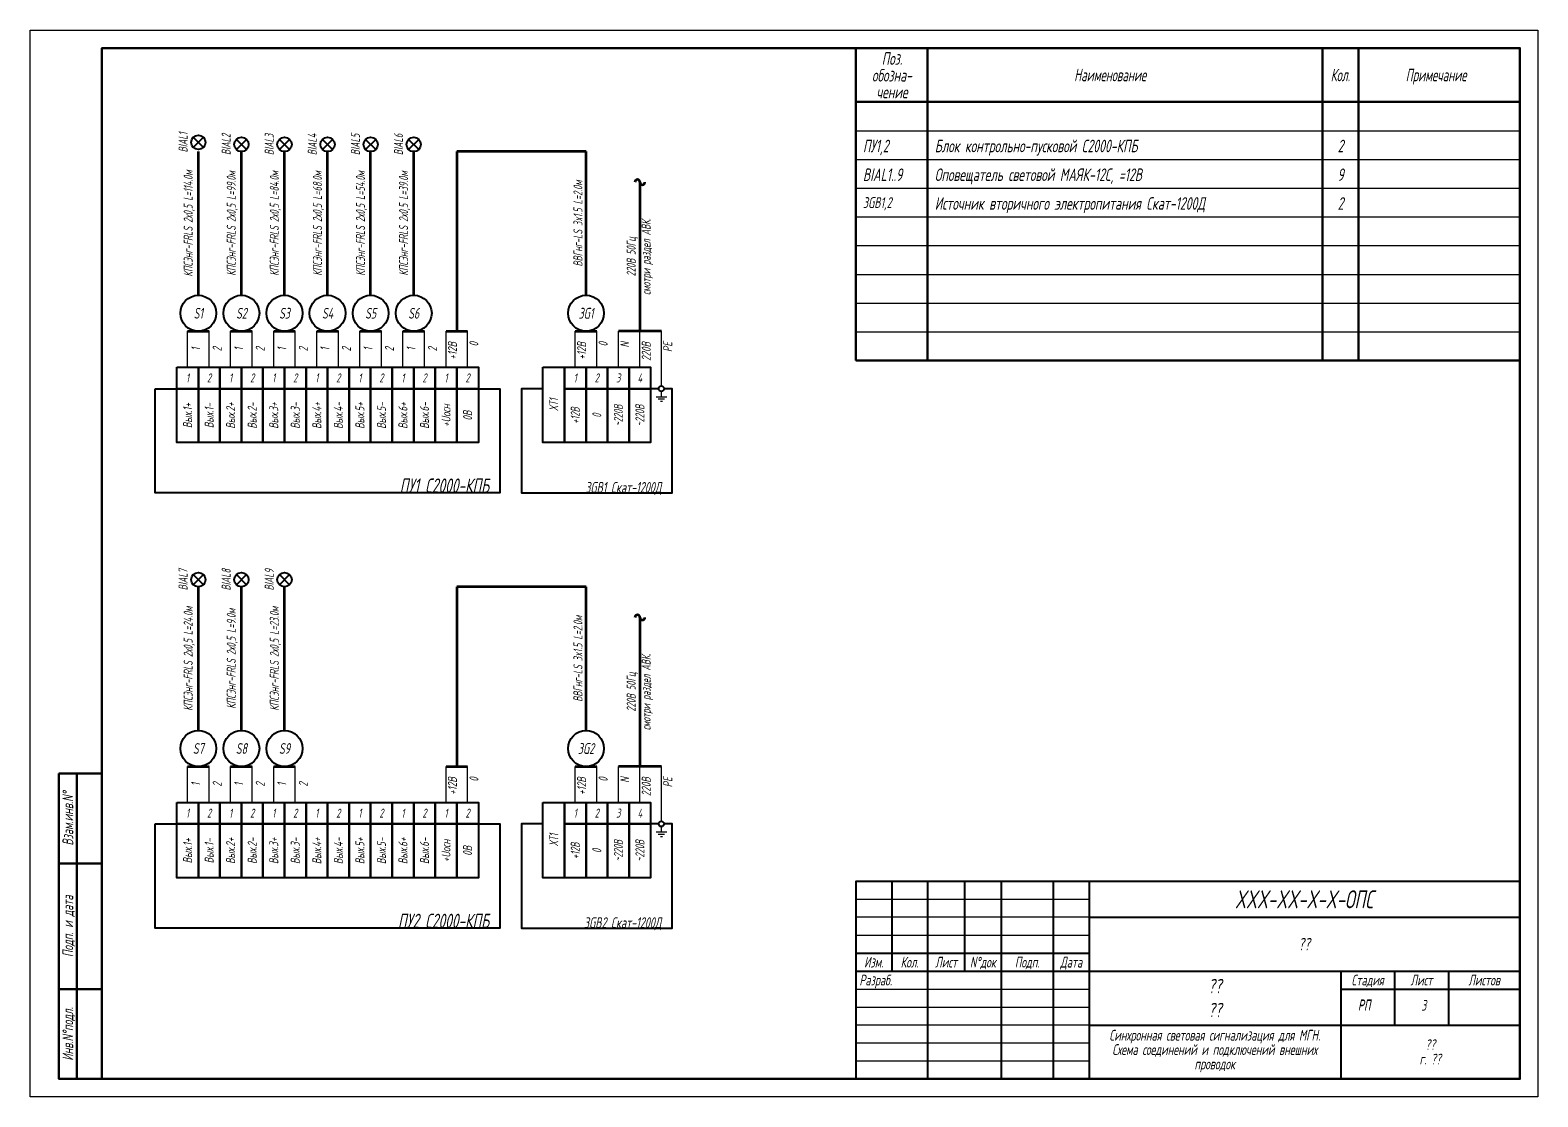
# Model space of a CAD drawing. Extents: x 0 to 1720, y -2086 to 3873.
# Drawn here: x 0 to 420, y 2980 to 3277 of the extents above; entities that cross this region are included whole.
import ezdxf
from ezdxf.enums import TextEntityAlignment as Align

# ---------------------------------------------------------------- set-up
doc = ezdxf.new("R2010")
doc.units = 0
for name, color, linetype, lineweight in [('EL_DEVICE', 1, 'Continuous', 40), ('EL_KABLE', 9, 'Continuous', 60), ('TABLE', 7, 'Continuous', 50)]:
    doc.layers.add(name, color=color, linetype=linetype, lineweight=lineweight)
for name, color, linetype in [('EL_WIRES', 3, 'Continuous'), ('FORMAT', 134, 'Continuous'), ('TEXT', 4, 'Continuous'), ('WINOSKA', 251, 'Continuous')]:
    doc.layers.add(name, color=color, linetype=linetype)
doc.styles.add('R2_5', font='romant.shx', dxfattribs={"width": 0.65, "oblique": 12, "height": 2.5})

# ---------------------------------------------------------------- blocks, each defined once
blk = doc.blocks.new('CABLE_MARK')
at = {"layer": 'EL_DEVICE'}
blk.add_circle((0, 5), 5, dxfattribs=at)
at = {"layer": 'EL_KABLE'}
blk.add_line((0, 10), (0, 50), dxfattribs=at)
blk = doc.blocks.new('PS_BIAL')
at = {"layer": 'EL_DEVICE'}
for p, q in [((-1.41, 1.41), (1.41, -1.41)), ((1.41, 1.41), (-1.41, -1.41))]:
    blk.add_line(p, q, dxfattribs=at)
blk.add_circle((0, 0), 2, dxfattribs=at)
blk = doc.blocks.new('Break')
for centre, start, end in [((-0.7, 0), 0, 180), ((0.7, 0), 180, 0)]:
    blk.add_arc(centre, 0.7, start, end)

msp = doc.modelspace()

# ---------------------------------------------------------------- linework, layer by layer
at = {"layer": 'EL_DEVICE'}
for points in [[(40.85, 3183.18), (46.85, 3183.18), (46.85, 3177.18), (40.85, 3177.18)], [(46.85, 3183.18), (52.85, 3183.18), (52.85, 3177.18), (46.85, 3177.18)], [(52.85, 3183.18), (58.85, 3183.18), (58.85, 3177.18), (52.85, 3177.18)], [(58.85, 3183.18), (64.85, 3183.18), (64.85, 3177.18), (58.85, 3177.18)], [(64.85, 3183.18), (70.85, 3183.18), (70.85, 3177.18), (64.85, 3177.18)], [(70.85, 3183.18), (76.85, 3183.18), (76.85, 3177.18), (70.85, 3177.18)], [(76.85, 3183.18), (82.85, 3183.18), (82.85, 3177.18), (76.85, 3177.18)], [(82.85, 3183.18), (88.85, 3183.18), (88.85, 3177.18), (82.85, 3177.18)], [(88.85, 3183.18), (94.85, 3183.18), (94.85, 3177.18), (88.85, 3177.18)], [(94.85, 3183.18), (100.85, 3183.18), (100.85, 3177.18), (94.85, 3177.18)], [(100.85, 3183.18), (106.85, 3183.18), (106.85, 3177.18), (100.85, 3177.18)], [(106.85, 3183.18), (112.85, 3183.18), (112.85, 3177.18), (106.85, 3177.18)], [(112.85, 3183.18), (118.85, 3183.18), (118.85, 3177.18), (112.85, 3177.18)], [(118.85, 3183.18), (124.85, 3183.18), (124.85, 3177.18), (118.85, 3177.18)], [(142.85, 3183.18), (148.85, 3183.18), (148.85, 3162.18), (142.85, 3162.18)], [(148.85, 3183.18), (154.85, 3183.18), (154.85, 3177.18), (148.85, 3177.18)], [(154.85, 3183.18), (160.85, 3183.18), (160.85, 3177.18), (154.85, 3177.18)], [(160.85, 3183.18), (166.85, 3183.18), (166.85, 3177.18), (160.85, 3177.18)], [(166.85, 3183.18), (172.85, 3183.18), (172.85, 3177.18), (166.85, 3177.18)], [(34.85, 3177.18), (130.85, 3177.18), (130.85, 3148.18), (34.85, 3148.18)], [(40.85, 3177.18), (46.85, 3177.18), (46.85, 3162.18), (40.85, 3162.18)], [(46.85, 3177.18), (52.85, 3177.18), (52.85, 3162.18), (46.85, 3162.18)], [(52.85, 3177.18), (58.85, 3177.18), (58.85, 3162.18), (52.85, 3162.18)], [(58.85, 3177.18), (64.85, 3177.18), (64.85, 3162.18), (58.85, 3162.18)], [(64.85, 3177.18), (70.85, 3177.18), (70.85, 3162.18), (64.85, 3162.18)], [(70.85, 3177.18), (76.85, 3177.18), (76.85, 3162.18), (70.85, 3162.18)], [(76.85, 3177.18), (82.85, 3177.18), (82.85, 3162.18), (76.85, 3162.18)], [(82.85, 3177.18), (88.85, 3177.18), (88.85, 3162.18), (82.85, 3162.18)], [(88.85, 3177.18), (94.85, 3177.18), (94.85, 3162.18), (88.85, 3162.18)], [(94.85, 3177.18), (100.85, 3177.18), (100.85, 3162.18), (94.85, 3162.18)], [(100.85, 3177.18), (106.85, 3177.18), (106.85, 3162.18), (100.85, 3162.18)], [(106.85, 3177.18), (112.85, 3177.18), (112.85, 3162.18), (106.85, 3162.18)], [(112.85, 3177.18), (118.85, 3177.18), (118.85, 3162.18), (112.85, 3162.18)], [(118.85, 3177.18), (124.85, 3177.18), (124.85, 3162.18), (118.85, 3162.18)], [(148.85, 3177.18), (154.85, 3177.18), (154.85, 3162.18), (148.85, 3162.18)], [(154.85, 3177.18), (160.85, 3177.18), (160.85, 3162.18), (154.85, 3162.18)], [(160.85, 3177.18), (166.85, 3177.18), (166.85, 3162.18), (160.85, 3162.18)], [(166.85, 3177.18), (172.85, 3177.18), (172.85, 3162.18), (166.85, 3162.18)], [(40.85, 3061.99), (46.85, 3061.99), (46.85, 3055.99), (40.85, 3055.99)], [(46.85, 3061.99), (52.85, 3061.99), (52.85, 3055.99), (46.85, 3055.99)], [(52.85, 3061.99), (58.85, 3061.99), (58.85, 3055.99), (52.85, 3055.99)], [(58.85, 3061.99), (64.85, 3061.99), (64.85, 3055.99), (58.85, 3055.99)], [(64.85, 3061.99), (70.85, 3061.99), (70.85, 3055.99), (64.85, 3055.99)], [(70.85, 3061.99), (76.85, 3061.99), (76.85, 3055.99), (70.85, 3055.99)], [(76.85, 3061.99), (82.85, 3061.99), (82.85, 3055.99), (76.85, 3055.99)], [(82.85, 3061.99), (88.85, 3061.99), (88.85, 3055.99), (82.85, 3055.99)], [(88.85, 3061.99), (94.85, 3061.99), (94.85, 3055.99), (88.85, 3055.99)], [(94.85, 3061.99), (100.85, 3061.99), (100.85, 3055.99), (94.85, 3055.99)], [(100.85, 3061.99), (106.85, 3061.99), (106.85, 3055.99), (100.85, 3055.99)], [(106.85, 3061.99), (112.85, 3061.99), (112.85, 3055.99), (106.85, 3055.99)], [(112.85, 3061.99), (118.85, 3061.99), (118.85, 3055.99), (112.85, 3055.99)], [(118.85, 3061.99), (124.85, 3061.99), (124.85, 3055.99), (118.85, 3055.99)], [(142.85, 3061.99), (148.85, 3061.99), (148.85, 3040.99), (142.85, 3040.99)], [(148.85, 3061.99), (154.85, 3061.99), (154.85, 3055.99), (148.85, 3055.99)], [(154.85, 3061.99), (160.85, 3061.99), (160.85, 3055.99), (154.85, 3055.99)], [(160.85, 3061.99), (166.85, 3061.99), (166.85, 3055.99), (160.85, 3055.99)], [(166.85, 3061.99), (172.85, 3061.99), (172.85, 3055.99), (166.85, 3055.99)], [(34.85, 3055.99), (130.85, 3055.99), (130.85, 3026.99), (34.85, 3026.99)], [(40.85, 3055.99), (46.85, 3055.99), (46.85, 3040.99), (40.85, 3040.99)], [(46.85, 3055.99), (52.85, 3055.99), (52.85, 3040.99), (46.85, 3040.99)], [(52.85, 3055.99), (58.85, 3055.99), (58.85, 3040.99), (52.85, 3040.99)], [(58.85, 3055.99), (64.85, 3055.99), (64.85, 3040.99), (58.85, 3040.99)], [(64.85, 3055.99), (70.85, 3055.99), (70.85, 3040.99), (64.85, 3040.99)], [(70.85, 3055.99), (76.85, 3055.99), (76.85, 3040.99), (70.85, 3040.99)], [(76.85, 3055.99), (82.85, 3055.99), (82.85, 3040.99), (76.85, 3040.99)], [(82.85, 3055.99), (88.85, 3055.99), (88.85, 3040.99), (82.85, 3040.99)], [(88.85, 3055.99), (94.85, 3055.99), (94.85, 3040.99), (88.85, 3040.99)], [(94.85, 3055.99), (100.85, 3055.99), (100.85, 3040.99), (94.85, 3040.99)], [(100.85, 3055.99), (106.85, 3055.99), (106.85, 3040.99), (100.85, 3040.99)], [(106.85, 3055.99), (112.85, 3055.99), (112.85, 3040.99), (106.85, 3040.99)], [(112.85, 3055.99), (118.85, 3055.99), (118.85, 3040.99), (112.85, 3040.99)], [(118.85, 3055.99), (124.85, 3055.99), (124.85, 3040.99), (118.85, 3040.99)], [(148.85, 3055.99), (154.85, 3055.99), (154.85, 3040.99), (148.85, 3040.99)], [(154.85, 3055.99), (160.85, 3055.99), (160.85, 3040.99), (154.85, 3040.99)], [(160.85, 3055.99), (166.85, 3055.99), (166.85, 3040.99), (160.85, 3040.99)], [(166.85, 3055.99), (172.85, 3055.99), (172.85, 3040.99), (166.85, 3040.99)]]:
    msp.add_lwpolyline(points, close=True, dxfattribs=at)
for points in [[(142.85, 3177.18), (136.85, 3177.18), (136.85, 3148.18), (178.85, 3148.18), (178.85, 3177.18), (176.6, 3177.18)], [(175.1, 3177.18), (172.85, 3177.18)], [(142.85, 3055.99), (136.85, 3055.99), (136.85, 3026.99), (178.85, 3026.99), (178.85, 3055.99), (176.6, 3055.99)], [(175.1, 3055.99), (172.85, 3055.99)]]:
    msp.add_lwpolyline(points, dxfattribs=at)
for centre in [(175.85, 3177.18), (175.85, 3055.99)]:
    msp.add_circle(centre, 0.75, dxfattribs=at)
at = {"layer": 'EL_KABLE'}
for p, q in [((154.85, 3243.18), (118.85, 3243.18)), ((118.85, 3243.18), (118.85, 3193.18)), ((169.85, 3234.68), (169.85, 3193.18)), ((43.85, 3193.18), (49.85, 3193.18)), ((55.85, 3193.18), (61.85, 3193.18)), ((67.85, 3193.18), (73.85, 3193.18)), ((79.85, 3193.18), (85.85, 3193.18)), ((91.85, 3193.18), (97.85, 3193.18)), ((103.85, 3193.18), (109.85, 3193.18)), ((115.85, 3193.18), (121.85, 3193.18)), ((151.85, 3193.18), (157.85, 3193.18)), ((175.85, 3193.18), (163.85, 3193.18)), ((154.85, 3121.99), (118.85, 3121.99)), ((118.85, 3121.99), (118.85, 3071.99)), ((169.85, 3113.49), (169.85, 3071.99)), ((43.85, 3071.99), (49.85, 3071.99)), ((55.85, 3071.99), (61.85, 3071.99)), ((67.85, 3071.99), (73.85, 3071.99)), ((115.85, 3071.99), (121.85, 3071.99)), ((151.85, 3071.99), (157.85, 3071.99)), ((175.85, 3071.99), (163.85, 3071.99))]:
    msp.add_line(p, q, dxfattribs=at)
at = {"layer": 'EL_WIRES'}
for p, q in [((43.85, 3183.18), (43.85, 3193.18)), ((49.85, 3183.18), (49.85, 3193.18)), ((55.85, 3183.18), (55.85, 3193.18)), ((61.85, 3183.18), (61.85, 3193.18)), ((67.85, 3183.18), (67.85, 3193.18)), ((73.85, 3183.18), (73.85, 3193.18)), ((79.85, 3183.18), (79.85, 3193.18)), ((85.85, 3183.18), (85.85, 3193.18)), ((91.85, 3183.18), (91.85, 3193.18)), ((97.85, 3183.18), (97.85, 3193.18)), ((103.85, 3183.18), (103.85, 3193.18)), ((109.85, 3183.18), (109.85, 3193.18)), ((115.85, 3183.18), (115.85, 3193.18)), ((121.85, 3183.18), (121.85, 3193.18)), ((151.85, 3183.18), (151.85, 3193.18)), ((157.85, 3183.18), (157.85, 3193.18)), ((163.85, 3183.18), (163.85, 3193.18)), ((169.85, 3183.18), (169.85, 3193.18)), ((175.85, 3177.93), (175.85, 3193.18)), ((43.85, 3061.99), (43.85, 3071.99)), ((49.85, 3061.99), (49.85, 3071.99)), ((55.85, 3061.99), (55.85, 3071.99)), ((61.85, 3061.99), (61.85, 3071.99)), ((67.85, 3061.99), (67.85, 3071.99)), ((73.85, 3061.99), (73.85, 3071.99)), ((115.85, 3061.99), (115.85, 3071.99)), ((121.85, 3061.99), (121.85, 3071.99)), ((151.85, 3061.99), (151.85, 3071.99)), ((157.85, 3061.99), (157.85, 3071.99)), ((163.85, 3061.99), (163.85, 3071.99)), ((169.85, 3061.99), (169.85, 3071.99)), ((175.85, 3056.74), (175.85, 3071.99))]:
    msp.add_line(p, q, dxfattribs=at)
at = {"layer": 'FORMAT', "lineweight": 50}
for p, q in [((13, 3070), (13, 2985)), ((20, 3045), (8, 3045)), ((20, 3010), (8, 3010))]:
    msp.add_line(p, q, dxfattribs=at)
at = {"layer": 'FORMAT', "lineweight": 40}
for p, q in [((240, 3040), (240, 3015)), ((250, 3040), (250, 2985)), ((260.31, 3040), (260.31, 3015)), ((270.5, 3040), (270.5, 2985)), ((285, 3040), (285, 2985)), ((295, 3040), (295, 2985)), ((295, 3030), (415, 3030)), ((230, 3020), (295, 3020)), ((230, 3015), (415, 3015)), ((365.08, 3015), (365.08, 2985)), ((380.08, 3015), (380.08, 3000)), ((395.08, 3015), (395.08, 3000)), ((365.08, 3010), (415, 3010)), ((295, 3000), (415, 3000))]:
    msp.add_line(p, q, dxfattribs=at)
at = {"layer": 'FORMAT', "lineweight": -3}
for p, q in [((230, 3035), (295, 3035)), ((295, 3030), (230, 3030)), ((230, 3025), (295, 3025)), ((230, 3010), (295, 3010)), ((230, 3005), (295, 3005)), ((295, 3000), (230, 3000)), ((230, 2995), (295, 2995)), ((230, 2990), (295, 2990))]:
    msp.add_line(p, q, dxfattribs=at)
at = {"layer": 'FORMAT'}
msp.add_lwpolyline([(0, 3277), (420, 3277), (420, 2980), (0, 2980)], close=True, dxfattribs=at)
at = {"layer": 'FORMAT', "lineweight": 50}
for points in [[(20, 2985), (20, 3272), (415, 3272), (415, 2985)], [(8, 3070), (20, 3070), (20, 2985), (8, 2985)]]:
    msp.add_lwpolyline(points, close=True, dxfattribs=at)
at = {"layer": 'FORMAT', "lineweight": 40}
msp.add_lwpolyline([(230, 2985), (415, 2985), (415, 3040), (230, 3040)], close=True, dxfattribs=at)
at = {"layer": 'TABLE'}
for p, q in [((230, 3272), (230, 3185)), ((250, 3272), (250, 3185)), ((360, 3272), (360, 3185)), ((370, 3272), (370, 3185)), ((230, 3257), (415, 3257)), ((230, 3185), (415, 3185))]:
    msp.add_line(p, q, dxfattribs=at)
at = {"layer": 'TEXT'}
for p, q in [((175.85, 3174.94), (175.85, 3176.43)), ((174.35, 3174.94), (177.35, 3174.94)), ((174.95, 3174.34), (176.74, 3174.34)), ((175.57, 3173.72), (176.12, 3173.72)), ((174.35, 3053.75), (177.35, 3053.75)), ((175.85, 3053.75), (175.85, 3055.24)), ((174.95, 3053.15), (176.74, 3053.15)), ((175.57, 3052.53), (176.12, 3052.53))]:
    msp.add_line(p, q, dxfattribs=at)
at = {"layer": 'WINOSKA'}
for p, q in [((230, 3249), (415, 3249)), ((230, 3241), (415, 3241)), ((230, 3233), (415, 3233)), ((230, 3225), (415, 3225)), ((230, 3217), (415, 3217)), ((230, 3209), (415, 3209)), ((230, 3201), (415, 3201)), ((230, 3193), (415, 3193))]:
    msp.add_line(p, q, dxfattribs=at)

# ---------------------------------------------------------------- block references
for name, p in [('PS_BIAL', (46.85, 3245.76)), ('PS_BIAL', (58.85, 3245.18)), ('PS_BIAL', (70.85, 3245.18)), ('PS_BIAL', (82.85, 3245.18)), ('PS_BIAL', (94.85, 3245.18)), ('PS_BIAL', (106.85, 3245.18)), ('CABLE_MARK', (46.85, 3193.18)), ('CABLE_MARK', (58.85, 3193.18)), ('CABLE_MARK', (70.85, 3193.18)), ('CABLE_MARK', (82.85, 3193.18)), ('CABLE_MARK', (94.85, 3193.18)), ('CABLE_MARK', (106.85, 3193.18)), ('CABLE_MARK', (154.85, 3193.18)), ('PS_BIAL', (46.85, 3123.99)), ('PS_BIAL', (58.85, 3123.99)), ('PS_BIAL', (70.85, 3123.99)), ('CABLE_MARK', (46.85, 3071.99)), ('CABLE_MARK', (58.85, 3071.99)), ('CABLE_MARK', (70.85, 3071.99)), ('CABLE_MARK', (154.85, 3071.99))]:
    msp.add_blockref(name, p)
at = {"layer": 'EL_KABLE'}
for p in [(169.85, 3234.68), (169.85, 3113.49)]:
    msp.add_blockref('Break', p, dxfattribs=at)

# ---------------------------------------------------------------- texts
at = {"layer": 'FORMAT', "style": 'R2_5', "oblique": 12, "width": 0.65}
for s, p in [('Изм.', (235, 3016)), ('Кол.', (245, 3016)), ('Лист', (255.16, 3016)), ('N%%dдок', (265.41, 3016)), ('Подп.', (277.75, 3016)), ('Дата', (290, 3016))]:
    msp.add_text(s, height=3, dxfattribs=at).set_placement(p, align=Align.CENTER)
msp.add_text('Разраб.', height=3, dxfattribs=at).set_placement((231, 3011))
for s, p in [('Стадия', (372.58, 3012.5)), ('Лист', (387.58, 3012.5)), ('Листов', (405.04, 3012.5))]:
    msp.add_text(s, height=3, dxfattribs=at).set_placement(p, align=Align.MIDDLE_CENTER)
at = {"layer": 'FORMAT', "insert": (390.04, 2992.5), "char_height": 3, "width": 48.2605, "attachment_point": 5, "line_spacing_factor": 0.8, "style": 'R2_5'}
msp.add_mtext('??\\Pг. ??', dxfattribs=at)
at = {"layer": 'TEXT', "style": 'R2_5', "oblique": 12, "width": 0.6}
for s, p in [('Наименование', (300.85, 3262.76)), ('Кол.', (364.98, 3262.76)), ('Примечание', (391.65, 3262.76))]:
    msp.add_text(s, height=3.5, dxfattribs=at).set_placement(p, align=Align.CENTER)
at = {"layer": 'TEXT', "style": 'R2_5', "oblique": 12, "width": 0.7}
for s, p in [('1', (44.85, 3188.18)), ('2', (50.85, 3188.18)), ('1', (56.85, 3188.18)), ('2', (62.85, 3188.18)), ('1', (68.85, 3188.18)), ('2', (74.85, 3188.18)), ('1', (80.85, 3188.18)), ('2', (86.85, 3188.18)), ('1', (92.85, 3188.18)), ('2', (98.85, 3188.18)), ('1', (104.85, 3188.18)), ('2', (110.85, 3188.18)), ('1', (44.85, 3066.99)), ('2', (50.85, 3066.99)), ('1', (56.85, 3066.99)), ('2', (62.85, 3066.99)), ('1', (68.85, 3066.99)), ('2', (74.85, 3066.99))]:
    msp.add_text(s, height=2.5, rotation=90, dxfattribs=at).set_placement(p, align=Align.TOP_CENTER)
for s, p in [('+12В', (116.37, 3190.18)), ('0', (122.37, 3190.18)), ('+12В', (152.37, 3190.18)), ('0', (158.37, 3190.18)), ('N', (164.37, 3190.18)), ('220В', (170.37, 3190.18)), ('PE', (176.37, 3190.18)), ('+12В', (116.37, 3068.99)), ('0', (122.37, 3068.99)), ('+12В', (152.37, 3068.99)), ('0', (158.37, 3068.99)), ('N', (164.37, 3068.99)), ('220В', (170.37, 3068.99)), ('PE', (176.37, 3068.99))]:
    msp.add_text(s, height=2.5, rotation=90, dxfattribs=at).set_placement(p, align=Align.TOP_RIGHT)
at = {"layer": 'TEXT', "style": 'R2_5', "oblique": 12, "width": 0.65}
for s, height, p in [('1', 2.5, (43.85, 3180.18)), ('2', 2.5, (49.85, 3180.18)), ('1', 2.5, (55.85, 3180.18)), ('2', 2.5, (61.85, 3180.18)), ('1', 2.5, (67.85, 3180.18)), ('2', 2.5, (73.85, 3180.18)), ('1', 2.5, (79.85, 3180.18)), ('2', 2.5, (85.85, 3180.18)), ('1', 2.5, (91.85, 3180.18)), ('2', 2.5, (97.85, 3180.18)), ('1', 2.5, (103.85, 3180.18)), ('2', 2.5, (109.85, 3180.18)), ('1', 2.5, (115.85, 3180.18)), ('2', 2.5, (121.85, 3180.18)), ('1', 2.5, (151.85, 3180.18)), ('2', 2.5, (157.85, 3180.18)), ('3', 2.5, (163.85, 3180.18)), ('4', 2.5, (169.85, 3180.18)), ('1', 2.5, (43.85, 3058.99)), ('2', 2.5, (49.85, 3058.99)), ('1', 2.5, (55.85, 3058.99)), ('2', 2.5, (61.85, 3058.99)), ('1', 2.5, (67.85, 3058.99)), ('2', 2.5, (73.85, 3058.99)), ('1', 2.5, (79.85, 3058.99)), ('2', 2.5, (85.85, 3058.99)), ('1', 2.5, (91.85, 3058.99)), ('2', 2.5, (97.85, 3058.99)), ('1', 2.5, (103.85, 3058.99)), ('2', 2.5, (109.85, 3058.99)), ('1', 2.5, (115.85, 3058.99)), ('2', 2.5, (121.85, 3058.99)), ('1', 2.5, (151.85, 3058.99)), ('2', 2.5, (157.85, 3058.99)), ('3', 2.5, (163.85, 3058.99)), ('4', 2.5, (169.85, 3058.99)), ('РП', 3, (371.63, 3005.62)), ('РП', 3, (371.63, 3005.49)), ('3', 3, (388.22, 3005.49))]:
    msp.add_text(s, height=height, dxfattribs=at).set_placement(p, align=Align.MIDDLE_CENTER)
at = {"layer": 'TEXT', "style": 'R2_5', "oblique": 12}
for s, height, width, p in [('Вых.1+', 2.5, 0.7, (43.85, 3169.68)), ('Вых.1-', 2.5, 0.7, (49.85, 3169.68)), ('Вых.2+', 2.5, 0.7, (55.85, 3169.68)), ('Вых.2-', 2.5, 0.7, (61.85, 3169.68)), ('Вых.3+', 2.5, 0.7, (67.85, 3169.68)), ('Вых.3-', 2.5, 0.7, (73.85, 3169.68)), ('Вых.4+', 2.5, 0.7, (79.85, 3169.68)), ('Вых.4-', 2.5, 0.7, (85.85, 3169.68)), ('Вых.5+', 2.5, 0.7, (91.85, 3169.68)), ('Вых.5-', 2.5, 0.7, (97.85, 3169.68)), ('Вых.6+', 2.5, 0.7, (103.85, 3169.68)), ('Вых.6-', 2.5, 0.7, (109.85, 3169.68)), ('+Uосн', 2.5, 0.7, (115.85, 3169.68)), ('0В', 2.5, 0.7, (121.85, 3169.68)), ('XТ1', 2.5, 0.65, (145.85, 3172.68)), ('+12В', 2.5, 0.65, (151.85, 3169.68)), ('~220В', 2.5, 0.65, (163.85, 3169.68)), ('~220В', 2.5, 0.65, (169.85, 3169.68)), ('0', 2.5, 0.65, (157.85, 3169.68)), ('Взам.инв.N%%d', 3, 0.65, (10.5, 3057.5)), ('XТ1', 2.5, 0.65, (145.85, 3051.49)), ('Вых.1+', 2.5, 0.7, (43.85, 3048.49)), ('Вых.1-', 2.5, 0.7, (49.85, 3048.49)), ('Вых.2+', 2.5, 0.7, (55.85, 3048.49)), ('Вых.2-', 2.5, 0.7, (61.85, 3048.49)), ('Вых.3+', 2.5, 0.7, (67.85, 3048.49)), ('Вых.3-', 2.5, 0.7, (73.85, 3048.49)), ('Вых.4+', 2.5, 0.7, (79.85, 3048.49)), ('Вых.4-', 2.5, 0.7, (85.85, 3048.49)), ('Вых.5+', 2.5, 0.7, (91.85, 3048.49)), ('Вых.5-', 2.5, 0.7, (97.85, 3048.49)), ('Вых.6+', 2.5, 0.7, (103.85, 3048.49)), ('Вых.6-', 2.5, 0.7, (109.85, 3048.49)), ('+Uосн', 2.5, 0.7, (115.85, 3048.49)), ('0В', 2.5, 0.7, (121.85, 3048.49)), ('+12В', 2.5, 0.65, (151.85, 3048.49)), ('0', 2.5, 0.65, (157.85, 3048.49)), ('~220В', 2.5, 0.65, (163.85, 3048.49)), ('~220В', 2.5, 0.65, (169.85, 3048.49)), ('Подп. и дата', 3, 0.65, (10.5, 3027.5)), ('Инв.N%%dподл.', 3, 0.65, (10.5, 2997.5))]:
    msp.add_text(s, height=height, rotation=90, dxfattribs=dict(at, width=width)).set_placement(p, align=Align.MIDDLE_CENTER)
at = {"layer": 'TEXT', "style": 'R2_5', "oblique": 12, "width": 0.65}
for s, height, p in [('ПУ1 С2000-КПБ', 4, (127.85, 3148.18)), ('3GB1 Скат-1200Д', 3, (175.85, 3148.18)), ('ПУ2 С2000-КПБ', 4, (127.85, 3026.99)), ('3GB2 Скат-1200Д', 3, (175.85, 3026.99))]:
    msp.add_text(s, height=height, dxfattribs=at).set_placement(p, align=Align.RIGHT)
at = {"layer": 'TEXT', "style": 'R2_5'}
for s, insert, char_height, width, attachment_point, line_spacing_factor in [('Поз.\\Pобозна-\\Pчение', (240.08, 3264.44), 3.5, 14.6042, 5, 0.8), ('ПУ1,2', (232, 3246.5), 3.5, 7.5689, 1, 1.37), ('Блок контрольно-пусковой С2000-КПБ', (252, 3246.5), 3.5, 104.9419, 1, 1.37), ('2', (365.05, 3246.5), 3.5, 1.4439, 2, 1.37), ('BIAL1..9', (232, 3238.5), 3.5, 7.5689, 1, 1.37), ('Оповещатель световой МАЯК-12С, =12В', (252, 3238.5), 3.5, 104.94, 1, 1.369714), ('9', (365.05, 3238.5), 3.5, 1.44, 2, 1.369714), ('3GB1,2', (232, 3230.5), 3, 7.5689, 1, 1.37), ('Источник вторичного электропитания Скат-1200Д', (252, 3230.5), 3.5, 104.9419, 1, 1.37), ('2', (365.05, 3230.5), 3.5, 1.4439, 2, 1.37), ('XXX-XX-X-X-ОПС', (354.9, 3035), 5, 120, 5, 0.800004), ('Синхронная световая сигнализация для МГН. Схема соединений и подключений внешних проводок', (330, 2992.75), 3, 70, 5, 0.8)]:
    msp.add_mtext(s, dxfattribs=dict(at, insert=insert, char_height=char_height, width=width, attachment_point=attachment_point, line_spacing_factor=line_spacing_factor))
at = {"layer": 'TEXT', "char_height": 2.5, "width": 1, "attachment_point": 8, "rotation": 90, "line_spacing_factor": 0.25, "style": 'R2_5'}
for s, insert in [('BIAL1', (43.85, 3245.76)), ('BIAL2', (55.85, 3245.18)), ('BIAL3', (67.85, 3245.18)), ('BIAL4', (79.85, 3245.18)), ('BIAL5', (91.85, 3245.18)), ('BIAL6', (103.85, 3245.18)), ('BIAL7', (43.85, 3123.99)), ('BIAL8', (55.85, 3123.99)), ('BIAL9', (67.85, 3123.99))]:
    msp.add_mtext(s, dxfattribs=dict(at, insert=insert))
at = {"layer": 'TEXT', "char_height": 2.5, "attachment_point": 8, "rotation": 90, "style": 'R2_5'}
for s, insert in [('КПСЭнг-FRLS 2х0,5 L=114.0м ', (45.85, 3223.18)), ('КПСЭнг-FRLS 2х0,5 L=99.0м ', (57.85, 3223.18)), ('КПСЭнг-FRLS 2х0,5 L=84.0м ', (69.85, 3223.18)), ('КПСЭнг-FRLS 2х0,5 L=68.0м ', (81.85, 3223.18)), ('КПСЭнг-FRLS 2х0,5 L=54.0м ', (93.85, 3223.18)), ('КПСЭнг-FRLS 2х0,5 L=39.0м ', (105.85, 3223.18)), ('ВВГнг-LS 3x1.5 L=2.0м ', (153.85, 3223.18)), ('КПСЭнг-FRLS 2х0,5 L=24.0м ', (45.85, 3101.99)), ('КПСЭнг-FRLS 2х0,5 L=23.0м ', (69.85, 3101.99)), ('КПСЭнг-FRLS 2х0,5 L=9.0м ', (57.85, 3101.99)), ('ВВГнг-LS 3x1.5 L=2.0м ', (153.85, 3101.99))]:
    msp.add_mtext(s, dxfattribs=dict(at, insert=insert))
at = {"layer": 'TEXT', "char_height": 2.5, "width": 33.182, "attachment_point": 5, "rotation": 90, "style": 'R2_5'}
for insert in [(169.85, 3213.93), (169.85, 3092.74)]:
    msp.add_mtext('220В 50Гц\\Pсмотри раздел АВК.', dxfattribs=dict(at, insert=insert))
at = {"layer": 'TEXT', "char_height": 3, "attachment_point": 5, "style": 'R2_5'}
for s, insert in [('S1', (46.85, 3198.18)), ('S2', (58.85, 3198.18)), ('S3', (70.85, 3198.18)), ('S4', (82.85, 3198.18)), ('S5', (94.85, 3198.18)), ('S6', (106.85, 3198.18)), ('3G1', (154.85, 3198.18)), ('S7', (46.85, 3076.99)), ('S8', (58.85, 3076.99)), ('S9', (70.85, 3076.99)), ('3G2', (154.85, 3076.99))]:
    msp.add_mtext(s, dxfattribs=dict(at, insert=insert))
at = {"layer": 'TEXT', "attachment_point": 5, "style": 'R2_5'}
for s, insert, char_height, width in [('??', (354.9, 3022.5), 3.5, 120), ('??\\P??', (330.05, 3007.5), 4, 70)]:
    msp.add_mtext(s, dxfattribs=dict(at, insert=insert, char_height=char_height, width=width))

doc.saveas('drawing.dxf')
